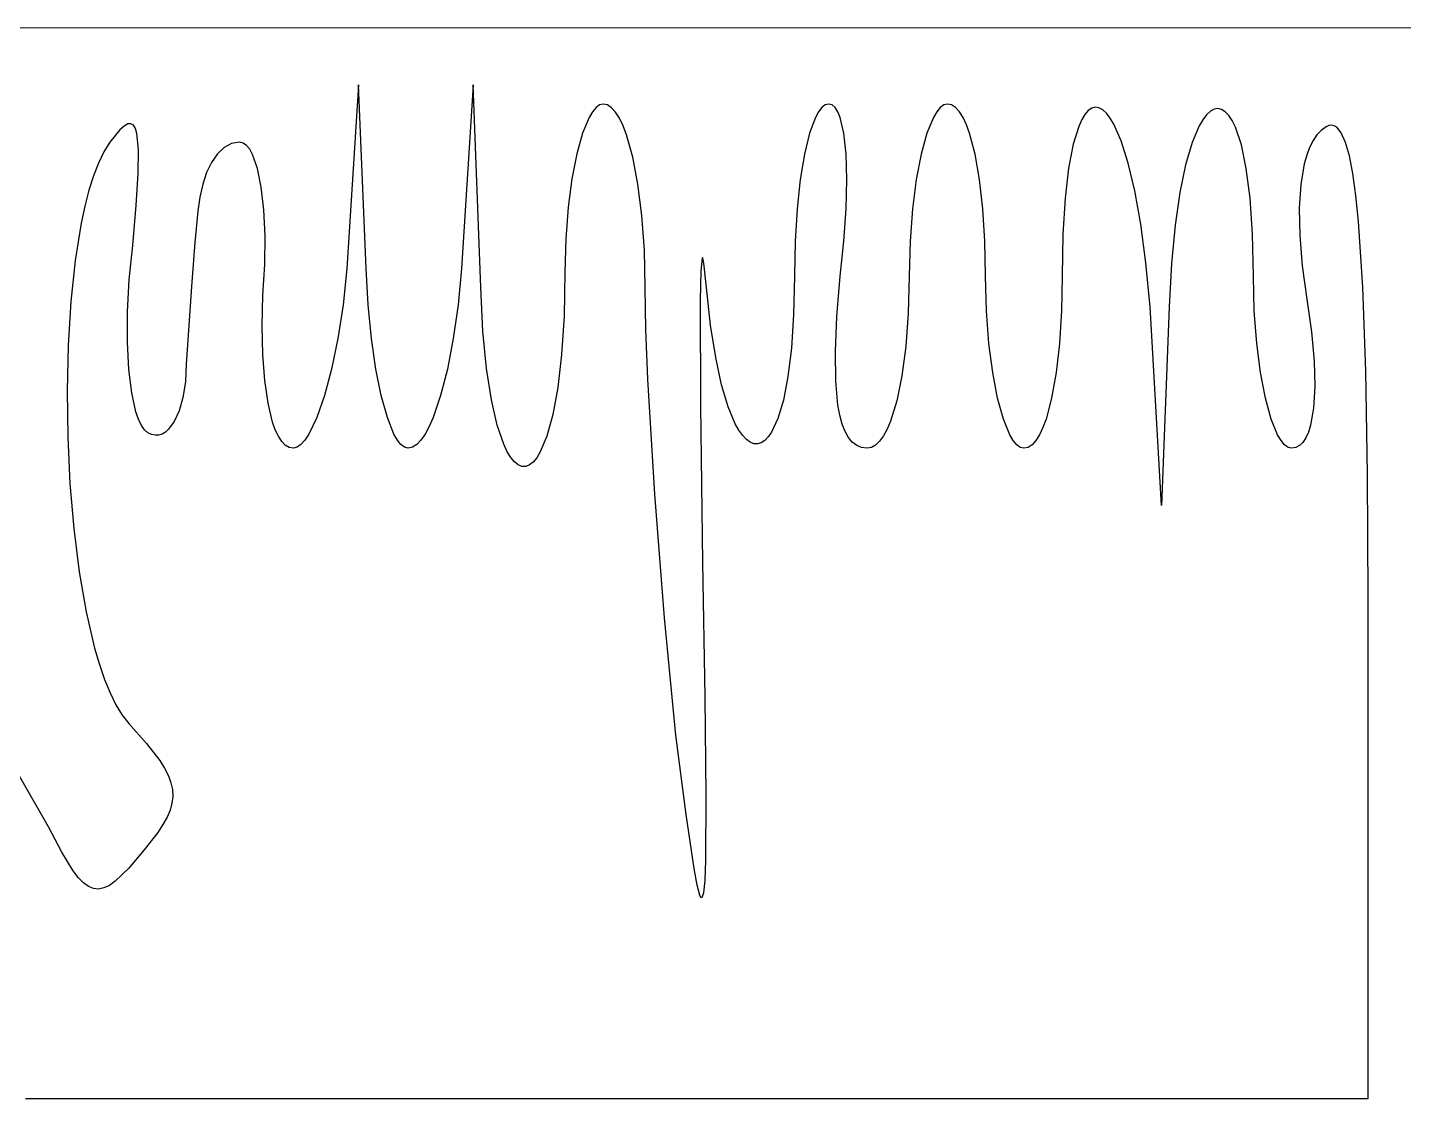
# Model space of a CAD drawing. Extents: x 27 to 7227, y -6929 to 395.
# Drawn here: x 3662.4 to 3948, y -6135.3 to -5913 of the extents above; entities that cross this region are included whole.
import ezdxf

# ---------------------------------------------------------------- set-up
doc = ezdxf.new("R2010")
doc.units = 0

msp = doc.modelspace()

# ---------------------------------------------------------------- linework, layer by layer
at = {"layer": 'Layer 1'}
for p, q in [((3627.1245, -5913.03305), (4456.134051, -5913.178778)), ((3731.101, -5924.9391), (3728.71975, -5963.0391)), ((3732.6885, -5963.0391), (3731.101, -5924.9391)), ((3754.9135, -5924.9391), (3752.53225, -5963.0391)), ((3756.501, -5967.0078), (3754.9135, -5924.9391)), ((3779.694739, -5930.498401), (3778.986449, -5931.685925)), ((3780.42047, -5929.627136), (3779.694739, -5930.498401)), ((3781.157828, -5929.090735), (3780.42047, -5929.627136)), ((3781.901, -5928.9078), (3781.157828, -5929.090735)), ((3782.783892, -5929.100231), (3781.901, -5928.9078)), ((3783.643529, -5929.665895), (3782.783892, -5929.100231)), ((3784.475261, -5930.587353), (3783.643529, -5929.665895)), ((3785.274437, -5931.847163), (3784.475261, -5930.587353)), ((3826.599291, -5930.503583), (3825.941773, -5931.698278)), ((3827.285877, -5929.628636), (3826.599291, -5930.503583)), ((3827.998042, -5929.090878), (3827.285877, -5929.628636)), ((3828.7323, -5928.90775), (3827.998042, -5929.090878)), ((3829.439234, -5929.090878), (3828.7323, -5928.90775)), ((3830.071753, -5929.628636), (3829.439234, -5929.090878)), ((3830.629859, -5930.503583), (3830.071753, -5929.628636)), ((3831.11355, -5931.698278), (3830.629859, -5930.503583)), ((3851.132289, -5930.503583), (3850.423999, -5931.698278)), ((3851.85802, -5929.628636), (3851.132289, -5930.503583)), ((3852.595378, -5929.090878), (3851.85802, -5929.628636)), ((3853.33855, -5928.90775), (3852.595378, -5929.090878)), ((3854.212528, -5929.090878), (3853.33855, -5928.90775)), ((3855.046973, -5929.628636), (3854.212528, -5929.090878)), ((3855.83956, -5930.503583), (3855.046973, -5929.628636)), ((3856.587964, -5931.698278), (3855.83956, -5930.503583)), ((3882.575241, -5930.266203), (3881.880978, -5931.056515)), ((3883.294647, -5929.777907), (3882.575241, -5930.266203)), ((3884.034691, -5929.590173), (3883.294647, -5929.777907)), ((3884.790869, -5929.70155), (3884.034691, -5929.590173)), ((3885.558673, -5930.110583), (3884.790869, -5929.70155)), ((3886.333599, -5930.815818), (3885.558673, -5930.110583)), ((3907.91981, -5930.425592), (3907.137929, -5931.145438)), ((3908.702562, -5929.999188), (3907.91981, -5930.425592)), ((3909.480664, -5929.868114), (3908.702562, -5929.999188)), ((3910.248592, -5930.034261), (3909.480664, -5929.868114)), ((3911.000823, -5930.499518), (3910.248592, -5930.034261)), ((3911.731835, -5931.265774), (3911.000823, -5930.499518)), ((3682.508811, -5933.472331), (3681.632702, -5934.250195)), ((3683.26516, -5933.050261), (3682.508811, -5933.472331)), ((3683.905237, -5932.99096), (3683.26516, -5933.050261)), ((3684.432531, -5933.301406), (3683.905237, -5932.99096)), ((3684.850529, -5933.988573), (3684.432531, -5933.301406)), ((3778.986449, -5931.685925), (3777.645446, -5934.935339)), ((3786.036406, -5933.427883), (3785.274437, -5931.847163)), ((3786.756518, -5935.312073), (3786.036406, -5933.427883)), ((3825.941773, -5931.698278), (3824.727893, -5934.97715)), ((3831.857691, -5934.97715), (3831.11355, -5931.698278)), ((3850.423999, -5931.698278), (3849.082996, -5934.97715)), ((3857.289859, -5933.195281), (3856.587964, -5931.698278)), ((3857.94292, -5934.97715), (3857.289859, -5933.195281)), ((3881.216365, -5932.150297), (3880.585906, -5933.549002)), ((3881.880978, -5931.056515), (3881.216365, -5932.150297)), ((3887.111142, -5931.815804), (3886.333599, -5930.815818)), ((3887.886795, -5933.109085), (3887.111142, -5931.815804)), ((3889.41441, -5936.569723), (3887.886795, -5933.109085)), ((3905.598876, -5933.457897), (3904.129586, -5936.921448)), ((3906.362444, -5932.156836), (3905.598876, -5933.457897)), ((3907.137929, -5931.145438), (3906.362444, -5932.156836)), ((3912.436104, -5932.334918), (3911.731835, -5931.265774)), ((3913.108108, -5933.708841), (3912.436104, -5932.334918)), ((3932.503484, -5933.391629), (3931.91975, -5933.67025)), ((3933.064254, -5933.30166), (3932.503484, -5933.391629)), ((3933.602351, -5933.402958), (3933.064254, -5933.30166)), ((3934.118065, -5933.698141), (3933.602351, -5933.402958)), ((3681.632702, -5934.250195), (3679.50725, -5936.8454)), ((3685.162719, -5935.059438), (3684.850529, -5933.988573)), ((3685.483629, -5938.380165), (3685.162719, -5935.059438)), ((3777.645446, -5934.935339), (3776.443969, -5939.22655)), ((3788.052562, -5939.9211), (3786.756518, -5935.312073)), ((3824.727893, -5934.97715), (3823.672144, -5939.325725)), ((3832.304175, -5939.325725), (3831.857691, -5934.97715)), ((3849.082996, -5934.97715), (3847.881519, -5939.325725)), ((3859.093237, -5939.325725), (3857.94292, -5934.97715)), ((3880.585906, -5933.549002), (3879.445476, -5937.266994)), ((3914.333227, -5937.37858), (3913.108108, -5933.708841)), ((3930.023742, -5935.335263), (3929.218171, -5936.513096)), ((3930.924656, -5934.385322), (3930.023742, -5935.335263)), ((3931.91975, -5933.67025), (3930.924656, -5934.385322)), ((3935.08351, -5934.880622), (3934.118065, -5933.698141)), ((3935.962914, -5936.870033), (3935.08351, -5934.880622)), ((3678.288618, -5938.820255), (3677.162424, -5941.156568)), ((3679.50725, -5936.8454), (3678.288618, -5938.820255)), ((3685.423168, -5943.319395), (3685.483629, -5938.380165)), ((3703.232934, -5937.961611), (3701.848522, -5939.273159)), ((3704.784777, -5937.133754), (3703.232934, -5937.961611)), ((3706.49475, -5936.8454), (3704.784777, -5937.133754)), ((3707.219706, -5937.010119), (3706.49475, -5936.8454)), ((3707.903966, -5937.493422), (3707.219706, -5937.010119)), ((3708.544044, -5938.279033), (3707.903966, -5937.493422)), ((3709.136449, -5939.350673), (3708.544044, -5938.279033)), ((3879.445476, -5937.266994), (3878.495731, -5942.222118)), ((3890.880402, -5941.186106), (3889.41441, -5936.569723)), ((3904.129586, -5936.921448), (3902.774242, -5941.520977)), ((3915.363009, -5942.290104), (3914.333227, -5937.37858)), ((3928.509105, -5937.911845), (3927.897709, -5939.524535)), ((3929.218171, -5936.513096), (3928.509105, -5937.911845)), ((3936.758602, -5939.687301), (3935.962914, -5936.870033)), ((3677.162424, -5941.156568), (3676.128084, -5943.829779)), ((3700.640844, -5941.012588), (3699.619201, -5943.124087)), ((3701.848522, -5939.273159), (3700.640844, -5941.012588)), ((3710.164293, -5942.286928), (3709.136449, -5939.350673)), ((3776.443969, -5939.22655), (3775.428527, -5944.41073)), ((3789.125365, -5945.534714), (3788.052562, -5939.9211)), ((3823.672144, -5939.325725), (3822.802429, -5944.604479)), ((3832.453003, -5944.604479), (3832.304175, -5939.325725)), ((3847.881519, -5939.325725), (3846.866077, -5944.604479)), ((3860.020313, -5944.604479), (3859.093237, -5939.325725)), ((3892.248726, -5946.946607), (3890.880402, -5941.186106)), ((3902.774242, -5941.520977), (3901.577028, -5947.241367)), ((3927.385143, -5941.34419), (3926.661156, -5945.576488)), ((3927.897709, -5939.524535), (3927.385143, -5941.34419)), ((3937.472899, -5943.353355), (3936.758602, -5939.687301)), ((3676.128084, -5943.829779), (3675.185019, -5946.815324)), ((3685.00924, -5949.932938), (3685.423168, -5943.319395)), ((3699.619201, -5943.124087), (3698.792895, -5945.551845)), ((3710.959594, -5946.171963), (3710.164293, -5942.286928)), ((3775.428527, -5944.41073), (3774.645629, -5950.33905)), ((3822.802429, -5944.604479), (3822.146655, -5950.673884)), ((3832.304175, -5950.673884), (3832.453003, -5944.604479)), ((3846.866077, -5944.604479), (3846.083179, -5950.673884)), ((3860.705542, -5950.673884), (3860.020313, -5944.604479)), ((3878.495731, -5942.222118), (3877.772715, -5948.426001)), ((3916.153271, -5948.45853), (3915.363009, -5942.290104)), ((3938.108132, -5947.889125), (3937.472899, -5943.353355)), ((3675.185019, -5946.815324), (3674.332646, -5950.088641)), ((3698.792895, -5945.551845), (3698.171227, -5948.240053)), ((3711.494445, -5950.875551), (3710.959594, -5946.171963)), ((3789.937719, -5952.013388), (3789.125365, -5945.534714)), ((3893.483339, -5953.839599), (3892.248726, -5946.946607)), ((3901.577028, -5947.241367), (3900.582128, -5954.067503)), ((3926.661156, -5945.576488), (3926.346447, -5950.552931)), ((3674.332646, -5950.088641), (3673.570385, -5953.625168)), ((3684.26975, -5958.2766), (3685.00924, -5949.932938)), ((3698.171227, -5948.240053), (3697.7635, -5951.1329)), ((3774.645629, -5950.33905), (3774.141784, -5956.862683)), ((3877.772715, -5948.426001), (3877.312474, -5955.890269)), ((3916.659829, -5955.898974), (3916.153271, -5948.45853)), ((3926.346447, -5950.552931), (3926.450316, -5956.217711)), ((3938.666625, -5953.315538), (3938.108132, -5947.889125)), ((3697.7635, -5951.1329), (3697.168187, -5957.65654)), ((3711.740941, -5956.26747), (3711.494445, -5950.875551)), ((3790.452416, -5959.217592), (3789.937719, -5952.013388)), ((3822.146655, -5950.673884), (3821.732727, -5957.394417)), ((3831.857691, -5957.394417), (3832.304175, -5950.673884)), ((3846.083179, -5950.673884), (3845.579334, -5957.394417)), ((3861.130322, -5957.394417), (3860.705542, -5950.673884)), ((3939.562694, -5966.924009), (3938.666625, -5953.315538)), ((3673.570385, -5953.625168), (3672.31387, -5961.389603)), ((3711.671178, -5962.217495), (3711.740941, -5956.26747)), ((3877.312474, -5955.890269), (3877.15105, -5964.62655)), ((3894.548194, -5961.853456), (3893.483339, -5953.839599)), ((3900.582128, -5954.067503), (3899.833724, -5961.984269)), ((3916.8385, -5964.62655), (3916.659829, -5955.898974)), ((3926.450316, -5956.217711), (3926.982067, -5962.51502)), ((3683.559716, -5965.319583), (3684.26975, -5958.2766)), ((3697.168187, -5957.65654), (3696.572875, -5965.817294)), ((3774.141784, -5956.862683), (3773.9635, -5963.8328)), ((3821.732727, -5957.394417), (3821.58855, -5964.62655)), ((3831.11355, -5964.62655), (3831.857691, -5957.394417)), ((3845.579334, -5957.394417), (3845.40105, -5964.62655)), ((3861.27605, -5964.62655), (3861.130322, -5957.394417)), ((3672.31387, -5961.389603), (3671.410823, -5969.91213)), ((3790.63225, -5967.0078), (3790.452416, -5959.217592)), ((3802.426879, -5960.86864), (3802.174181, -5963.533593)), ((3802.510038, -5960.776858), (3802.426879, -5960.86864)), ((3802.601481, -5960.922706), (3802.510038, -5960.776858)), ((3802.809801, -5961.942993), (3802.601481, -5960.922706)), ((3803.33225, -5967.0078), (3802.809801, -5961.942993)), ((3895.40725, -5970.97655), (3894.548194, -5961.853456)), ((3899.833724, -5961.984269), (3899.376, -5970.97655)), ((3711.25725, -5968.5954), (3711.671178, -5962.217495)), ((3728.71975, -5963.0391), (3727.949254, -5970.567325)), ((3733.128783, -5970.567325), (3732.6885, -5963.0391)), ((3752.53225, -5963.0391), (3751.794311, -5970.567325)), ((3773.9635, -5963.8328), (3773.784829, -5972.937679)), ((3802.174181, -5963.533593), (3802.042406, -5969.686706)), ((3821.58855, -5964.62655), (3821.427126, -5972.597566)), ((3830.408167, -5972.998163), (3831.11355, -5964.62655)), ((3845.40105, -5964.62655), (3845.221216, -5972.314441)), ((3861.454334, -5971.858683), (3861.27605, -5964.62655)), ((3877.15105, -5964.62655), (3877.005322, -5971.858683)), ((3917.016784, -5971.858683), (3916.8385, -5964.62655)), ((3926.982067, -5962.51502), (3927.951, -5969.38905)), ((3683.203148, -5972.055612), (3683.559716, -5965.319583)), ((3696.572875, -5965.817294), (3695.38225, -5982.8829)), ((3756.958724, -5976.041366), (3756.501, -5967.0078)), ((3790.774877, -5975.686342), (3790.63225, -5967.0078)), ((3804.191315, -5974.803246), (3803.33225, -5967.0078)), ((3940.179711, -5984.346198), (3939.562694, -5966.924009)), ((3671.410823, -5969.91213), (3670.856593, -5978.99625)), ((3711.106872, -5974.973305), (3711.25725, -5968.5954)), ((3727.949254, -5970.567325), (3726.871801, -5977.574655)), ((3733.829516, -5977.574655), (3733.128783, -5970.567325)), ((3751.794311, -5970.567325), (3750.795922, -5977.574655)), ((3802.042406, -5969.686706), (3802.104418, -5991.45282)), ((3927.951, -5969.38905), (3928.921483, -5976.188637)), ((3683.181444, -5978.326555), (3683.203148, -5972.055612)), ((3773.784829, -5972.937679), (3773.278271, -5980.898441)), ((3821.427126, -5972.597566), (3820.966882, -5979.541902)), ((3830.084155, -5980.253553), (3830.408167, -5972.998163)), ((3845.221216, -5972.314441), (3844.706519, -5979.2489)), ((3861.958179, -5978.579216), (3861.454334, -5971.858683)), ((3877.005322, -5971.858683), (3876.580542, -5978.579216)), ((3897.7885, -6012.25155), (3895.40725, -5970.97655)), ((3899.376, -5970.97655), (3897.7885, -6012.25155)), ((3917.520629, -5978.579216), (3917.016784, -5971.858683)), ((3711.244848, -5980.92333), (3711.106872, -5974.973305)), ((3757.707128, -5983.80059), (3756.958724, -5976.041366)), ((3791.177953, -5985.983394), (3790.774877, -5975.686342)), ((3805.25618, -5981.523177), (3804.191315, -5974.803246)), ((3928.921483, -5976.188637), (3929.464086, -5982.262691)), ((3670.856593, -5978.99625), (3670.64653, -5988.445464)), ((3683.476, -5983.974281), (3683.181444, -5978.326555)), ((3726.871801, -5977.574655), (3725.552501, -5983.91226)), ((3734.75349, -5983.91226), (3733.829516, -5977.574655)), ((3750.795922, -5977.574655), (3749.574291, -5983.91226)), ((3862.741077, -5984.648621), (3861.958179, -5978.579216)), ((3876.580542, -5978.579216), (3875.895313, -5984.648621)), ((3918.303527, -5984.648621), (3917.520629, -5978.579216)), ((3711.661876, -5986.315249), (3711.244848, -5980.92333)), ((3773.278271, -5980.898441), (3772.488009, -5987.705784)), ((3806.490801, -5987.171081), (3805.25618, -5981.523177)), ((3820.966882, -5979.541902), (3820.243864, -5985.45607)), ((3830.150818, -5986.392723), (3830.084155, -5980.253553)), ((3844.706519, -5979.2489), (3843.894165, -5985.346209)), ((3684.068212, -5988.84066), (3683.476, -5983.974281)), ((3695.38225, -5982.8829), (3695.203966, -5986.557107)), ((3725.552501, -5983.91226), (3724.056469, -5989.431313)), ((3735.8635, -5989.431313), (3734.75349, -5983.91226)), ((3749.574291, -5983.91226), (3748.166625, -5989.431313)), ((3758.702028, -5990.294774), (3757.707128, -5983.80059)), ((3863.756519, -5989.927375), (3862.741077, -5984.648621)), ((3875.895313, -5984.648621), (3874.968237, -5989.927375)), ((3919.318969, -5989.927375), (3918.303527, -5984.648621)), ((3929.464086, -5982.262691), (3929.597411, -5987.555399)), ((3940.536278, -6005.749536), (3940.179711, -5984.346198)), ((3695.203966, -5986.557107), (3694.700121, -5989.803422)), ((3712.348656, -5991.018838), (3711.661876, -5986.315249)), ((3772.488009, -5987.705784), (3771.458227, -5993.350406)), ((3792.616625, -6009.870325), (3791.177953, -5985.983394)), ((3807.859134, -5991.750448), (3806.490801, -5987.171081)), ((3820.243864, -5985.45607), (3819.294116, -5990.33658)), ((3830.617456, -5991.415675), (3830.150818, -5986.392723)), ((3843.894165, -5985.346209), (3842.821362, -5990.52265)), ((3929.597411, -5987.555399), (3929.340062, -5992.01095)), ((3670.64653, -5988.445464), (3670.775981, -5998.063275)), ((3684.939477, -5992.76756), (3684.068212, -5988.84066)), ((3694.700121, -5989.803422), (3693.917223, -5992.566039)), ((3724.056469, -5989.431313), (3722.448815, -5993.982982)), ((3737.122338, -5993.982982), (3735.8635, -5989.431313)), ((3748.166625, -5989.431313), (3746.610131, -5993.982982)), ((3759.899242, -5995.533219), (3758.702028, -5990.294774)), ((3819.294116, -5990.33658), (3818.153681, -5994.179946)), ((3842.821362, -5990.52265), (3841.525318, -5994.694503)), ((3864.957996, -5994.27595), (3863.756519, -5989.927375)), ((3874.968237, -5989.927375), (3873.81792, -5994.27595)), ((3920.520446, -5994.27595), (3919.318969, -5989.927375)), ((3685.47394, -5994.32929), (3684.939477, -5992.76756)), ((3693.917223, -5992.566039), (3692.901781, -5994.78915)), ((3713.295885, -5994.903872), (3712.348656, -5991.018838)), ((3771.458227, -5993.350406), (3770.233108, -5997.823006)), ((3802.104418, -5991.45282), (3802.5385, -6024.1578)), ((3809.325135, -5995.264764), (3807.859134, -5991.750448)), ((3831.003673, -5993.50857), (3830.617456, -5991.415675)), ((3929.340062, -5992.01095), (3928.710644, -5995.573532)), ((3686.07119, -5995.59685), (3685.47394, -5994.32929)), ((3686.728902, -5996.550476), (3686.07119, -5995.59685)), ((3692.901781, -5994.78915), (3691.700304, -5996.416949)), ((3713.864261, -5996.498736), (3713.295885, -5994.903872)), ((3722.448815, -5993.982982), (3720.794652, -5997.418439)), ((3738.492797, -5997.418439), (3737.122338, -5993.982982)), ((3745.7877, -5995.849539), (3744.942016, -5997.418439)), ((3746.610131, -5993.982982), (3745.7877, -5995.849539)), ((3761.254586, -5999.525227), (3759.899242, -5995.533219)), ((3810.083497, -5996.623618), (3809.325135, -5995.264764)), ((3818.153681, -5994.179946), (3816.858604, -5996.982679)), ((3831.493372, -5995.322411), (3831.003673, -5993.50857)), ((3832.087715, -5996.857199), (3831.493372, -5995.322411)), ((3841.525318, -5994.694503), (3840.805206, -5996.377547)), ((3866.298999, -5997.554822), (3864.957996, -5994.27595)), ((3873.164859, -5996.057819), (3872.462964, -5997.554822)), ((3873.81792, -5994.27595), (3873.164859, -5996.057819)), ((3921.861449, -5997.554822), (3920.520446, -5994.27595)), ((3928.710644, -5995.573532), (3928.262221, -5997.002519)), ((3670.775981, -5998.063275), (3671.240297, -6007.653183)), ((3687.44475, -5997.1704), (3686.728902, -5996.550476)), ((3688.187922, -5997.51572), (3687.44475, -5997.1704)), ((3688.92528, -5997.663381), (3688.187922, -5997.51572)), ((3689.651011, -5997.620358), (3688.92528, -5997.663381)), ((3690.359301, -5997.393628), (3689.651011, -5997.620358)), ((3691.044336, -5996.990166), (3690.359301, -5997.393628)), ((3691.700304, -5996.416949), (3691.044336, -5996.990166)), ((3714.494262, -5997.840127), (3713.864261, -5996.498736)), ((3715.184723, -5998.911767), (3714.494262, -5997.840127)), ((3715.934484, -5999.697378), (3715.184723, -5998.911767)), ((3719.970478, -5998.671079), (3719.159093, -5999.588855)), ((3720.794652, -5997.418439), (3719.970478, -5998.671079)), ((3739.208257, -5998.671079), (3738.492797, -5997.418439)), ((3739.93767, -5999.588855), (3739.208257, -5998.671079)), ((3744.077727, -5998.671079), (3743.199486, -5999.588855)), ((3744.942016, -5997.418439), (3744.077727, -5998.671079)), ((3770.233108, -5997.823006), (3768.856835, -6001.11428)), ((3810.852759, -5997.717518), (3810.083497, -5996.623618)), ((3811.628416, -5998.5469), (3810.852759, -5997.717518)), ((3812.405962, -5999.112199), (3811.628416, -5998.5469)), ((3813.180892, -5999.413851), (3812.405962, -5999.112199)), ((3815.444929, -5998.741291), (3814.704881, -5999.227962)), ((3816.164338, -5997.992718), (3815.444929, -5998.741291)), ((3816.858604, -5996.982679), (3816.164338, -5997.992718)), ((3832.787866, -5998.112934), (3832.087715, -5996.857199)), ((3833.594988, -5999.089617), (3832.787866, -5998.112934)), ((3834.510242, -5999.787246), (3833.594988, -5999.089617)), ((3839.244061, -5998.885546), (3838.412329, -5999.689572)), ((3840.043237, -5997.77805), (3839.244061, -5998.885546)), ((3840.805206, -5996.377547), (3840.043237, -5997.77805)), ((3867.007289, -5998.749517), (3866.298999, -5997.554822)), ((3867.73302, -5999.624464), (3867.007289, -5998.749517)), ((3871.71456, -5998.749517), (3870.921973, -5999.624464)), ((3872.462964, -5997.554822), (3871.71456, -5998.749517)), ((3922.569739, -5998.749517), (3921.861449, -5997.554822)), ((3923.29547, -5999.624464), (3922.569739, -5998.749517)), ((3927.109578, -5999.121002), (3926.410009, -5999.796544)), ((3927.727758, -5998.187334), (3927.109578, -5999.121002)), ((3928.262221, -5997.002519), (3927.727758, -5998.187334)), ((3716.74238, -6000.180681), (3715.934484, -5999.697378)), ((3717.60725, -6000.3454), (3716.74238, -6000.180681)), ((3718.368638, -6000.153163), (3717.60725, -6000.3454)), ((3719.159093, -5999.588855), (3718.368638, -6000.153163)), ((3740.676385, -6000.153163), (3739.93767, -5999.588855)), ((3741.41975, -6000.3454), (3740.676385, -6000.153163)), ((3742.311944, -6000.153163), (3741.41975, -6000.3454)), ((3743.199486, -5999.588855), (3742.311944, -6000.153163)), ((3761.977749, -6001.056725), (3761.254586, -5999.525227)), ((3762.723876, -6002.280101), (3761.977749, -6001.056725)), ((3768.856835, -6001.11428), (3768.125823, -6002.314014)), ((3813.9487, -5999.452294), (3813.180892, -5999.413851)), ((3814.704881, -5999.227962), (3813.9487, -5999.452294)), ((3835.534792, -6000.205824), (3834.510242, -5999.787246)), ((3836.6698, -6000.34535), (3835.534792, -6000.205824)), ((3837.552692, -6000.179661), (3836.6698, -6000.34535)), ((3838.412329, -5999.689572), (3837.552692, -6000.179661)), ((3868.470378, -6000.162222), (3867.73302, -5999.624464)), ((3869.21355, -6000.34535), (3868.470378, -6000.162222)), ((3870.087528, -6000.162222), (3869.21355, -6000.34535)), ((3870.921973, -5999.624464), (3870.087528, -6000.162222)), ((3924.032828, -6000.162222), (3923.29547, -5999.624464)), ((3924.776, -6000.34535), (3924.032828, -6000.162222)), ((3925.631374, -6000.206986), (3924.776, -6000.34535)), ((3926.410009, -5999.796544), (3925.631374, -6000.206986)), ((3763.487444, -6003.196519), (3762.723876, -6002.280101)), ((3764.262929, -6003.807141), (3763.487444, -6003.196519)), ((3765.04481, -6004.113131), (3764.262929, -6003.807141)), ((3765.827562, -6004.11565), (3765.04481, -6004.113131)), ((3766.605664, -6003.815862), (3765.827562, -6004.11565)), ((3767.373592, -6003.214929), (3766.605664, -6003.815862)), ((3768.125823, -6002.314014), (3767.373592, -6003.214929)), ((3671.240297, -6007.653183), (3672.034825, -6017.018691)), ((3940.651, -6031.30145), (3940.536278, -6005.749536)), ((3794.650609, -6035.543194), (3792.616625, -6009.870325)), ((3672.034825, -6017.018691), (3673.154914, -6025.963299)), ((3802.5385, -6024.1578), (3803.01599, -6051.932847)), ((3673.154914, -6025.963299), (3674.595915, -6034.290509)), ((3940.65055, -6031.3027), (3940.651, -6031.30145)), ((3940.65055, -6135.2837), (3940.65055, -6031.3027)), ((3674.595915, -6034.290509), (3676.353175, -6041.803823)), ((3796.98225, -6059.8766), (3794.650609, -6035.543194)), ((3676.353175, -6041.803823), (3677.348948, -6045.193863)), ((3677.348948, -6045.193863), (3678.422043, -6048.306742)), ((3678.422043, -6048.306742), (3679.571877, -6051.117897)), ((3679.571877, -6051.117897), (3680.797868, -6053.602767)), ((3803.01599, -6051.932847), (3803.233031, -6072.378106)), ((3680.797868, -6053.602767), (3682.099437, -6055.736789)), ((3682.099437, -6055.736789), (3683.476, -6057.4954)), ((3683.476, -6057.4954), (3687.161044, -6061.616064)), ((3687.161044, -6061.616064), (3689.888005, -6065.160028)), ((3799.109252, -6076.377888), (3796.98225, -6059.8766)), ((3666.8072, -6078.9267), (3657.2822, -6062.258)), ((3689.888005, -6065.160028), (3690.895111, -6066.768069)), ((3690.895111, -6066.768069), (3691.666185, -6068.294721)), ((3691.666185, -6068.294721), (3692.202389, -6069.760914)), ((3692.202389, -6069.760914), (3692.504887, -6071.187575)), ((3692.574842, -6072.595634), (3692.413417, -6074.006019)), ((3692.504887, -6071.187575), (3692.574842, -6072.595634)), ((3803.233031, -6072.378106), (3803.152416, -6085.828444)), ((3692.021774, -6075.43966), (3691.401077, -6076.917484)), ((3692.413417, -6074.006019), (3692.021774, -6075.43966)), ((3669.548149, -6084.17754), (3666.8072, -6078.9267)), ((3690.552487, -6078.460422), (3689.47717, -6080.089401)), ((3691.401077, -6076.917484), (3690.552487, -6078.460422)), ((3800.752562, -6087.558581), (3799.109252, -6076.377888)), ((3689.47717, -6080.089401), (3686.651, -6083.6892)), ((3671.917016, -6088.042416), (3669.548149, -6084.17754)), ((3686.651, -6083.6892), (3683.389186, -6087.554066)), ((3683.389186, -6087.554066), (3680.648272, -6090.200409)), ((3801.404461, -6091.04906), (3800.752562, -6087.558581)), ((3803.152416, -6085.828444), (3802.98886, -6090.035162)), ((3673.008428, -6089.463837), (3671.917016, -6088.042416)), ((3674.062631, -6090.549233), (3673.008428, -6089.463837)), ((3680.648272, -6090.200409), (3679.426643, -6091.057914)), ((3802.98886, -6090.035162), (3802.736937, -6092.618725)), ((3675.098229, -6091.302091), (3674.062631, -6090.549233)), ((3676.133825, -6091.7259), (3675.098229, -6091.302091)), ((3677.188024, -6091.824148), (3676.133825, -6091.7259)), ((3678.279429, -6091.600323), (3677.188024, -6091.824148)), ((3679.426643, -6091.057914), (3678.279429, -6091.600323)), ((3801.949389, -6093.083816), (3801.404461, -6091.04906)), ((3802.183192, -6093.542217), (3801.949389, -6093.083816)), ((3802.736937, -6092.618725), (3802.391997, -6093.62099)), ((3802.391997, -6093.62099), (3802.183192, -6093.542217)), ((3662.04455, -6135.2837), (3940.65055, -6135.2837))]:
    msp.add_line(p, q, dxfattribs=at)

doc.saveas('drawing.dxf')
